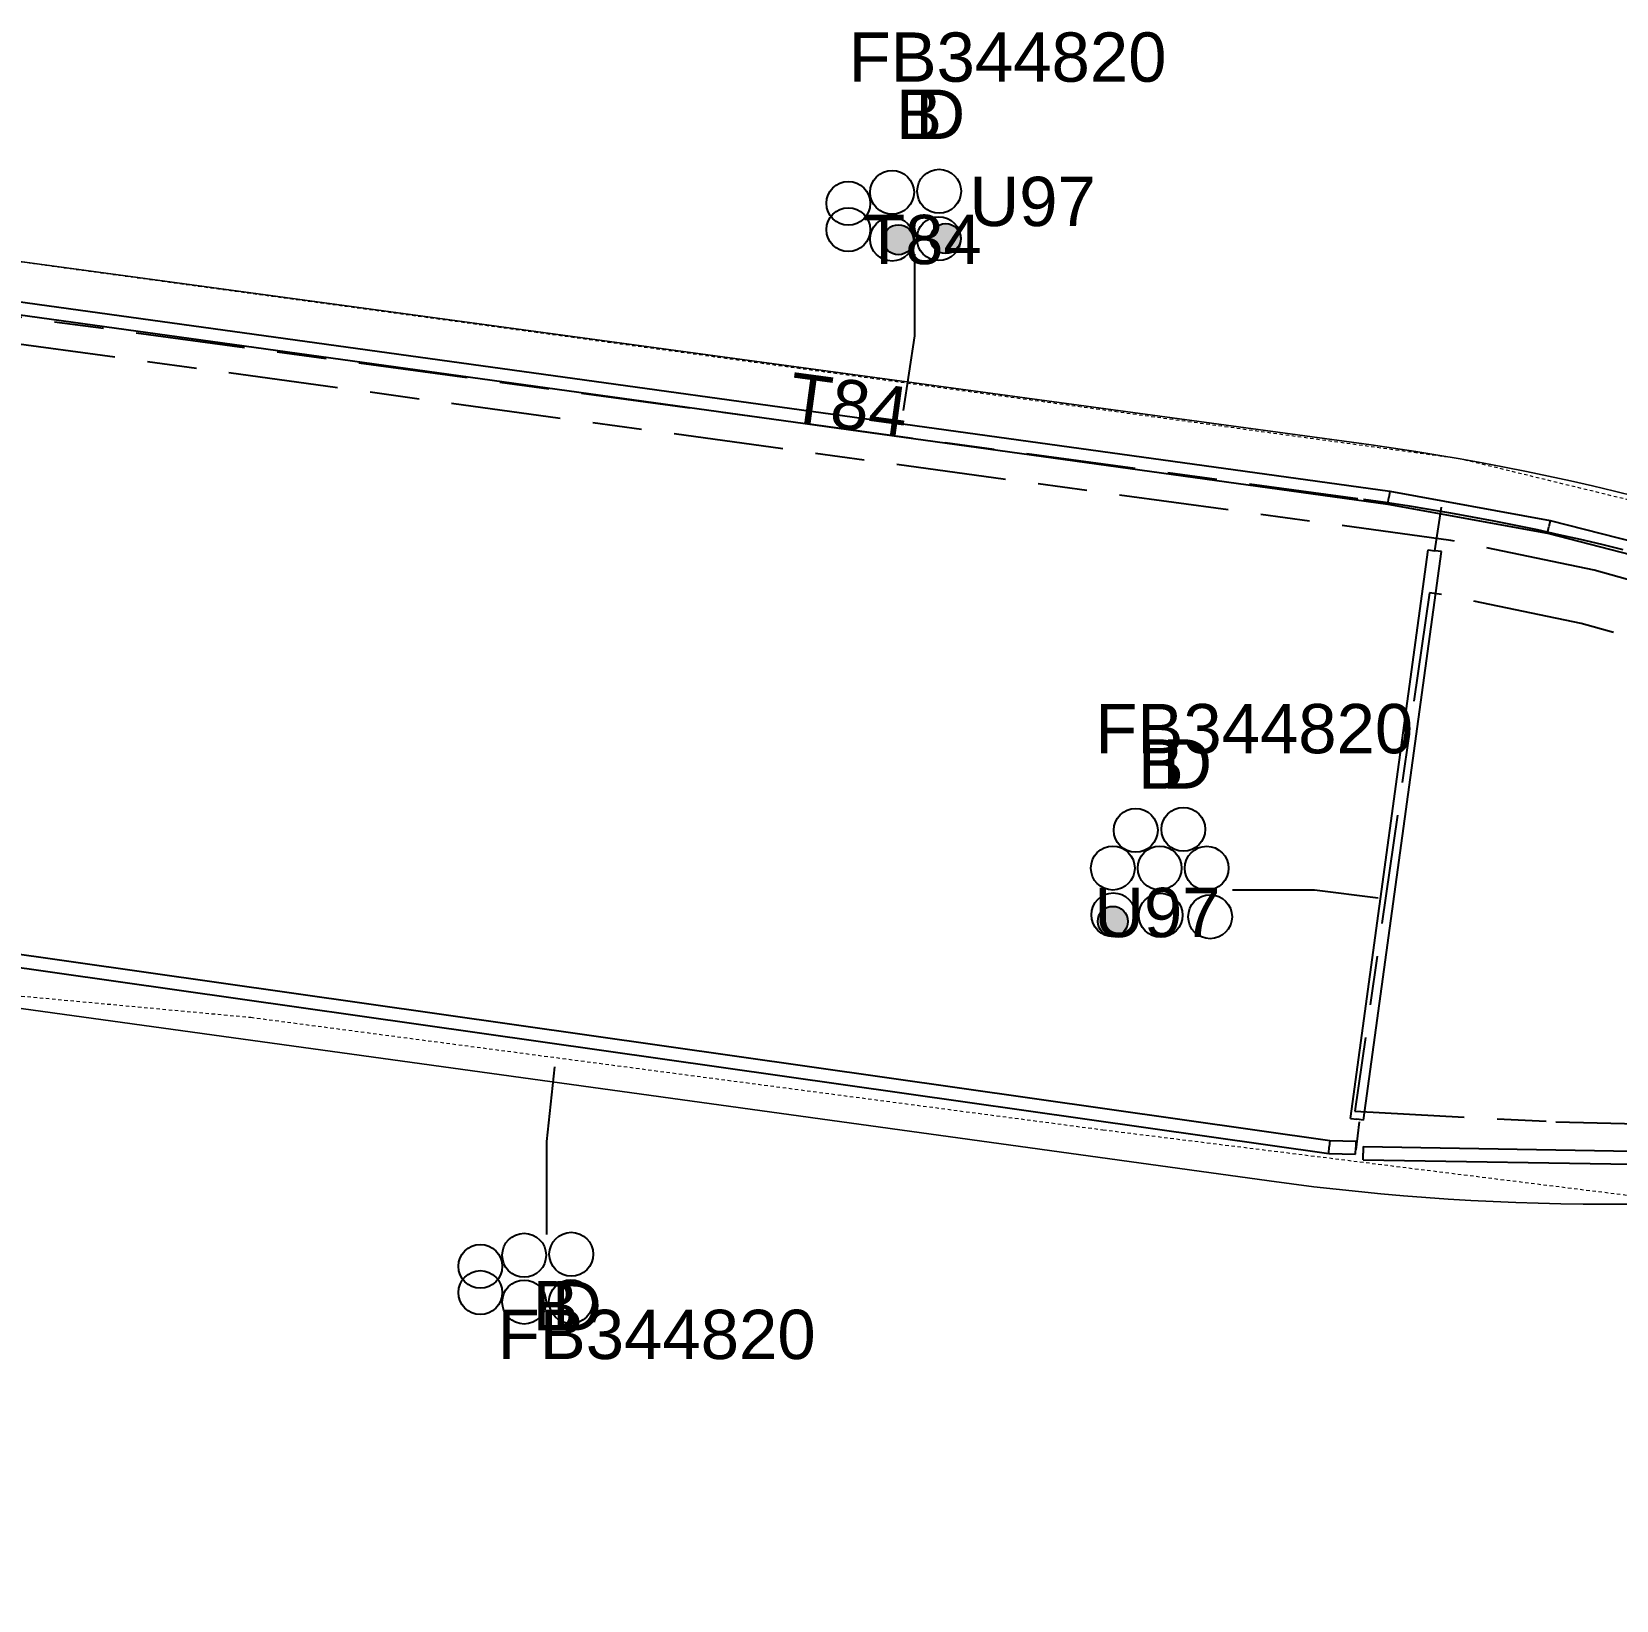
# Model space of a CAD drawing. Header units: metres. Extents: x -1 to 308408, y -2 to 6256973.
# Drawn here: x 307351.9 to 307409.8, y 6255262.4 to 6255319.6 of the extents above; entities that cross this region are included whole.
import ezdxf
from ezdxf.enums import TextEntityAlignment as Align

# ---------------------------------------------------------------- set-up
doc = ezdxf.new("R2010")
doc.units = ezdxf.units.M
for name, pattern in [('Cable Exist UG', [8.2, 4, -1.2, 1.8, -1.2]), ('HIDDEN', [0.375, 0.25, -0.125]), ('HIDDEN2', [0.1875, 0.125, -0.0625])]:
    doc.linetypes.add(name, pattern=pattern)
doc.layers.get('0').update_dxf_attribs({"color": 6})
for name, color, linetype in [('_User DUCT CONFIGS', 7, 'Continuous'), ('Duct_SP_EXT', 7, 'Continuous'), ('Mains_HV_EXT', 7, 'Continuous'), ('Mains_LV_EXT', 7, 'Continuous'), ('Trench_SP_EXT', 7, 'Continuous')]:
    doc.layers.add(name, color=color, linetype=linetype)
doc.layers.add('Cadastre Land Parcels_SP_EXT', color=9, linetype='Continuous', lineweight=5)
doc.layers.add('Cadastre Other Property_SP_EXT', color=9, linetype='HIDDEN', lineweight=5)
doc.styles.get("Standard").update_dxf_attribs({"font": 'arial.ttf'})

# ---------------------------------------------------------------- blocks, each defined once
blk = doc.blocks.new('DUCT_EXT')
blk.add_circle((0, 0.8), 0.8)
at = {"flags": 1}
blk.add_attdef('Z', (0, 0), '', height=0.2, dxfattribs=at)
at = {"flags": 9}
for tag, p in [('DUCT_CODE', (0, 0)), ('XSECT_TYPE', (0, -0.2)), ('STATE', (0, -0.6)), ('FB_REFERENCE', (0, -0.4)), ('NOTES', (0, -0.8))]:
    blk.add_attdef(tag, text='', height=0.2, dxfattribs=at).set_placement(p, align=Align.MIDDLE_LEFT)
blk = doc.blocks.new('CABLE_LARGE_EXT')
h = blk.add_hatch(color=256)
edge = h.paths.add_edge_path()
edge.add_arc((0, 0.55), 0.55, 0, 360)
blk.add_circle((0, 0.55), 0.55)
at = {"flags": 1}
blk.add_attdef('Z', (0, 0), '', height=0.2, dxfattribs=at)
at = {"flags": 9}
for tag, p in [('COND_CODE', (0, 0)), ('XSECT_SIZE', (0, -0.6)), ('STATE', (0, -0.4)), ('FB_REFERENCE', (0, -0.2)), ('NOTES', (0, -0.8))]:
    blk.add_attdef(tag, text='', height=0.2, dxfattribs=at).set_placement(p, align=Align.MIDDLE_LEFT)

msp = doc.modelspace()

# ---------------------------------------------------------------- linework, layer by layer
at = {"layer": '_User DUCT CONFIGS'}
for points in [[(307384.143, 6255311.51), (307384.143, 6255308.529), (307383.737, 6255305.815)], [(307395.757, 6255288.311), (307398.747, 6255288.311), (307401.065, 6255288.021)], [(307370.729, 6255275.736), (307370.729, 6255279.122), (307371.019, 6255281.859)]]:
    msp.add_lwpolyline(points, dxfattribs=at)
at = {"layer": 'Cadastre Land Parcels_SP_EXT', "linetype": 'Continuous'}
for points in [[(307342.518, 6255312.459), (307400.814, 6255304.554), (307401.626, 6255304.437), (307402.438, 6255304.313), (307403.25, 6255304.183), (307404.059, 6255304.043), (307404.867, 6255303.899), (307405.674, 6255303.745), (307406.479, 6255303.585), (307407.283, 6255303.416), (307408.086, 6255303.242), (307408.887, 6255303.06), (307409.686, 6255302.869), (307410.483, 6255302.673)], [(307410.483, 6255302.673), (307409.686, 6255302.869), (307408.887, 6255303.06), (307408.086, 6255303.242), (307407.283, 6255303.416), (307406.479, 6255303.585), (307405.674, 6255303.745), (307404.867, 6255303.899), (307404.059, 6255304.043), (307403.25, 6255304.183), (307402.438, 6255304.313), (307401.626, 6255304.437), (307400.814, 6255304.554), (307342.518, 6255312.459)], [(307338.848, 6255285.73), (307397.088, 6255277.687), (307397.903, 6255277.578), (307398.718, 6255277.477), (307399.533, 6255277.384), (307400.351, 6255277.298), (307401.168, 6255277.219), (307401.987, 6255277.146), (307402.806, 6255277.083), (307403.626, 6255277.026), (307404.445, 6255276.978), (307405.265, 6255276.936), (307406.086, 6255276.901), (307406.908, 6255276.875), (307407.729, 6255276.855), (307408.55, 6255276.844), (307409.372, 6255276.84), (307410.194, 6255276.844)], [(307410.194, 6255276.844), (307409.372, 6255276.84), (307408.55, 6255276.844), (307407.729, 6255276.855), (307406.908, 6255276.875), (307406.086, 6255276.901), (307405.265, 6255276.936), (307404.445, 6255276.978), (307403.626, 6255277.026), (307402.806, 6255277.083), (307401.987, 6255277.146), (307401.168, 6255277.219), (307400.351, 6255277.298), (307399.533, 6255277.384), (307398.718, 6255277.477), (307397.903, 6255277.578), (307397.088, 6255277.687), (307338.848, 6255285.73)]]:
    msp.add_lwpolyline(points, dxfattribs=at)
at = {"layer": 'Cadastre Other Property_SP_EXT', "linetype": 'HIDDEN2'}
msp.add_lwpolyline([(307421.595, 6255299.77), (307404.059, 6255304.043), (307342.518, 6255312.459), (307338.783, 6255285.619), (307359.93, 6255283.661), (307391.025, 6255279.556), (307430.795, 6255274.596)], dxfattribs=at)
at = {"layer": 'Duct_SP_EXT'}
for p, q in [((307347.86, 6255310.286), (307401.491, 6255302.866)), ((307347.794, 6255309.81), (307401.415, 6255302.392)), ((307401.415, 6255302.392), (307401.453, 6255302.629)), ((307401.491, 6255302.866), (307401.453, 6255302.629)), ((307401.491, 6255302.866), (307407.35, 6255301.798)), ((307401.415, 6255302.392), (307407.247, 6255301.328)), ((307407.247, 6255301.328), (307407.298, 6255301.563)), ((307407.35, 6255301.798), (307407.298, 6255301.563)), ((307407.35, 6255301.798), (307415.057, 6255299.822)), ((307407.247, 6255301.328), (307414.942, 6255299.355)), ((307400.052, 6255279.973), (307402.898, 6255300.725)), ((307400.527, 6255279.908), (307403.374, 6255300.659)), ((307402.898, 6255300.725), (307403.136, 6255300.692)), ((307403.374, 6255300.659), (307403.136, 6255300.692)), ((307343.792, 6255287.058), (307399.304, 6255279.168)), ((307343.724, 6255286.582), (307399.264, 6255278.689)), ((307400.052, 6255279.973), (307400.29, 6255279.941)), ((307400.527, 6255279.908), (307400.29, 6255279.941)), ((307399.264, 6255278.689), (307399.284, 6255278.928)), ((307399.304, 6255279.168), (307399.284, 6255278.928)), ((307399.304, 6255279.168), (307400.253, 6255279.144)), ((307400.241, 6255278.664), (307400.247, 6255278.904)), ((307400.253, 6255279.144), (307400.247, 6255278.904)), ((307400.525, 6255278.944), (307400.521, 6255278.704)), ((307400.525, 6255278.944), (307416.944, 6255278.669)), ((307399.264, 6255278.689), (307400.241, 6255278.664)), ((307400.517, 6255278.464), (307400.521, 6255278.704)), ((307400.517, 6255278.464), (307416.912, 6255278.19))]:
    msp.add_line(p, q, dxfattribs=at)
at = {"layer": 'Mains_HV_EXT', "linetype": 'Cable Exist UG'}
for points in [[(307425.27, 6255296.138), (307420.139, 6255297.026), (307415.18, 6255298.259), (307408.946, 6255299.979), (307403.715, 6255301.068), (307346.591, 6255308.899), (307342.823, 6255307.515), (307337.875, 6255308.051), (307331.265, 6255310.041), (307331.265, 6255310.041), (307327.531, 6255312.895), (307324.426, 6255317.472), (307320.318, 6255286.596), (307320.318, 6255286.596), (307318.572, 6255283.489), (307317.061, 6255280.045), (307316.889, 6255278.593), (307316.494, 6255274.87), (307324.859, 6255274.076)], [(307429.486, 6255302.495), (307428.411, 6255293.707), (307424.492, 6255294.243), (307424.492, 6255294.243), (307419.727, 6255295.068), (307414.673, 6255296.324), (307408.475, 6255298.034), (307403.374, 6255299.096), (307402.937, 6255299.156), (307400.213, 6255280.229), (307400.213, 6255280.229), (307407.557, 6255279.846), (307420.198, 6255279.524), (307459.926, 6255274.009), (307490.149, 6255270.721), (307490.149, 6255270.721), (307567.042, 6255262.381)]]:
    msp.add_lwpolyline(points, dxfattribs=at)
at = {"layer": 'Mains_LV_EXT', "linetype": 'Cable Exist UG'}
msp.add_lwpolyline([(307338.173, 6255311.048), (307341.138, 6255310.592), (307342.617, 6255309.198), (307344.823, 6255308.795), (307345.402, 6255310.037), (307347.614, 6255309.75), (307347.614, 6255309.75), (307400.537, 6255302.573), (307401.333, 6255302.458), (307402.13, 6255302.337), (307402.922, 6255302.21), (307403.712, 6255302.074), (307404.503, 6255301.932), (307405.293, 6255301.782), (307406.079, 6255301.626), (307406.865, 6255301.461), (307407.652, 6255301.289), (307408.434, 6255301.112), (307409.214, 6255300.926), (307409.994, 6255300.733)], dxfattribs=at)
at = {"layer": 'Trench_SP_EXT', "linetype": 'Cable Exist UG'}
for points in [[(307403.136, 6255300.692), (307403.375, 6255302.279)], [(307400.266, 6255278.819), (307400.39, 6255279.84)]]:
    msp.add_lwpolyline(points, dxfattribs=at)

# ---------------------------------------------------------------- block references
at = {"layer": '_User DUCT CONFIGS'}
for name, p, rotation in [('DUCT_EXT', (307382.531, 6255313.376), 90.25985383724061), ('DUCT_EXT', (307384.13, 6255313.779), 90.25985383724061), ('DUCT_EXT', (307385.847, 6255313.816), 90.25985383724061), ('DUCT_EXT', (307382.531, 6255312.416), 90.25985383724061), ('DUCT_EXT', (307384.13, 6255312.068), 90.25985383724061), ('CABLE_LARGE_EXT', (307384.11, 6255312.041), 89.96555409996196), ('DUCT_EXT', (307385.835, 6255312.085), 90.25985383724061), ('CABLE_LARGE_EXT', (307385.835, 6255312.085), 89.95891287354422), ('DUCT_EXT', (307392.225, 6255289.687), 0.2598538369384188), ('DUCT_EXT', (307393.964, 6255289.724), 0.2598538369384188), ('DUCT_EXT', (307391.388, 6255288.306), 0.2598538369384188), ('DUCT_EXT', (307393.099, 6255288.306), 0.2598538369384188), ('DUCT_EXT', (307394.814, 6255288.304), 0.2598538369384188), ('DUCT_EXT', (307391.405, 6255286.601), 0.2598538369384188), ('DUCT_EXT', (307393.136, 6255286.588), 0.2598538369384188), ('DUCT_EXT', (307394.94, 6255286.53), 0.2598538369384188), ('DUCT_EXT', (307370.703, 6255274.98), 90.25985383724117), ('DUCT_EXT', (307372.421, 6255275.017), 90.25985383724117), ('DUCT_EXT', (307369.104, 6255274.577), 90.25985383724117), ('DUCT_EXT', (307369.104, 6255273.617), 90.25985383724117), ('DUCT_EXT', (307370.703, 6255273.269), 90.25985383724117), ('DUCT_EXT', (307372.408, 6255273.286), 90.25985383724117)]:
    msp.add_blockref(name, p, dxfattribs=dict(at, rotation=rotation))
msp.add_blockref('CABLE_LARGE_EXT', (307391.385, 6255286.611), dxfattribs=at)

# ---------------------------------------------------------------- texts
for s, p in [('FB344820', (307381.741, 6255317.81)), ('B', (307383.473, 6255315.721)), ('D', (307384.18, 6255315.721)), ('U97', (307386.153, 6255312.541)), ('T84', (307382.27, 6255311.152)), ('FB344820', (307390.744, 6255293.298)), ('B', (307392.298, 6255292.006)), ('D', (307393.191, 6255292.01)), ('U97', (307390.705, 6255286.587)), ('B', (307370.215, 6255272.231)), ('D', (307370.922, 6255272.231)), ('FB344820', (307368.938, 6255271.187))]:
    msp.add_text(s, height=1.8, dxfattribs=at).set_placement(p)
at = {"layer": 'Mains_LV_EXT'}
msp.add_text('T84', height=1.8, rotation=352.27703, dxfattribs=at).set_placement((307379.478, 6255305.429))

doc.saveas('drawing.dxf')
